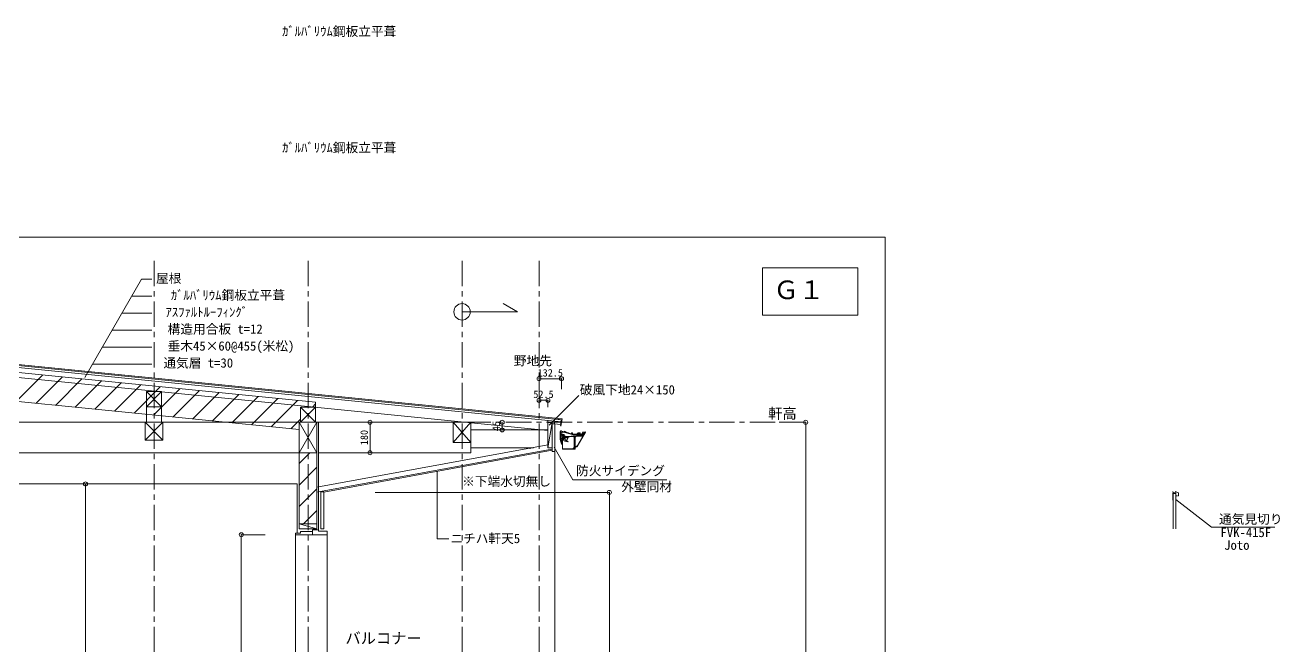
# Model space of a CAD drawing. Units: millimetres at full size, sheet at 1:30. Extents: x -5964 to 8248, y -4194 to 2001238.
# Drawn here: x 834 to 8248, y 1780 to 5443 of the extents above; entities that cross this region are included whole.
import ezdxf
from ezdxf.enums import TextEntityAlignment as Align

# ---------------------------------------------------------------- set-up
doc = ezdxf.new("R2010")
doc.units = ezdxf.units.MM
doc.header["$LTSCALE"] = 30
doc.header["$PDMODE"] = 32
doc.header["$PDSIZE"] = 24
doc.linetypes.add('CHAIN1', pattern=[8, 5, -1, 1, -1])
doc.linetypes.add('LONG_DASHED1', pattern=[7, 6, -1])
for name, color, linetype, lineweight in [('5-1_通り芯・通り番号', 1, 'Continuous', 9), ('5-2_梁・土台断面【黄', 3, 'Continuous', 20), ('5-3_仕上線【黄】', 4, 'Continuous', 5), ('5-4_下地【水色】', 4, 'Continuous', 5), ('5-5_サッシ・室内建具', 4, 'Continuous', 5), ('5-6', 4, 'Continuous', 5), ('5-A_文字', 7, 'Continuous', 13), ('5-F_寸法', 7, 'Continuous', 13), ('F-1_凡例（一般）', 6, 'Continuous', 13), ('F-F_図面枠（共通）', 7, 'Continuous', 13)]:
    doc.layers.add(name, color=color, linetype=linetype, lineweight=lineweight)
doc.styles.add('ＭＳ ゴシック', font='')
doc.styles.get('ＭＳ ゴシック').set_extended_font_data('MS Gothic')

msp = doc.modelspace()

# ---------------------------------------------------------------- linework, layer by layer
at = {"layer": '5-1_通り芯・通り番号', "linetype": 'CHAIN1'}
for p, q in [((1596.01, 4052.31), (1596.01, -3623.1)), ((2506.01, 4052.31), (2506.01, -3623.1)), ((3416.01, 4052.31), (3416.01, -3623.1)), ((3871.01, 4052.31), (3871.01, -3623.1)), ((-4964.42, 3099.21), (5289.04, 3099.21))]:
    msp.add_line(p, q, dxfattribs=at)
at = {"layer": '5-1_通り芯・通り番号'}
for p, q in [((2453.51, 3056.01), (-3933.41, 3694.7)), ((783.81, 3222.98), (939.13, 3378.29)), ((899.52, 3211.41), (1054.84, 3366.72)), ((1015.23, 3199.84), (1170.55, 3355.15)), ((1130.94, 3188.27), (1286.26, 3343.58)), ((1246.65, 3176.69), (1401.96, 3332.01)), ((1362.36, 3165.12), (1517.67, 3320.44)), ((1478.06, 3153.55), (1633.38, 3308.87)), ((1593.77, 3141.98), (1749.09, 3297.3)), ((1709.48, 3130.41), (1864.8, 3285.73)), ((1825.19, 3118.84), (1980.51, 3274.16)), ((1940.9, 3107.27), (2096.21, 3262.59)), ((1551.01, 3190.21), (1551.01, 3099.21)), ((1641.01, 3190.21), (1641.01, 3099.21)), ((2056.61, 3095.7), (2211.92, 3251.02)), ((2172.31, 3084.13), (2327.63, 3239.44)), ((2288.02, 3072.56), (2443.34, 3227.87)), ((2531.95, 3189.21), (2551.01, 3208.26)), ((2403.73, 3060.99), (2461.01, 3118.26)), ((-3811.49, 3099.21), (3363.51, 3099.21)), ((2567.51, 2470.21), (2567.51, 3099.21)), ((3363.51, 2979.21), (3468.51, 3099.21)), ((3363.51, 3099.21), (3468.51, 2979.21)), ((3468.51, 3054.21), (3923.51, 3054.21)), ((3923.51, 3044.21), (3923.51, 2977.9)), ((3468.51, 2979.21), (3468.51, 2919.21)), ((-3811.49, 2919.21), (2453.51, 2919.21)), ((2453.51, 2856.2), (2516.51, 2919.21)), ((2567.51, 2919.21), (3468.51, 2919.21)), ((3468.51, 2949.21), (3838.31, 2949.21)), ((3818.51, 2949.21), (3818.51, 2941.86)), ((2453.51, 2728.92), (2558.51, 2833.92)), ((2453.51, 2601.65), (2558.51, 2706.65)), ((2479.35, 2500.21), (2558.51, 2579.37))]:
    msp.add_line(p, q, dxfattribs=at)
msp.add_lwpolyline([(2551.01, 3189.21), (2551.01, 3217.11), (-3916.49, 3863.86)], dxfattribs=at)
at = {"layer": '5-2_梁・土台断面【黄'}
for p, q in [((4008.09, 3118.63), (-4001.72, 3919.61)), ((1641.01, 3190.21), (1551.01, 3280.21)), ((1641.01, 3280.21), (1551.01, 3190.21)), ((1641.01, 3280.21), (1641.01, 3190.21)), ((1641.01, 3190.21), (1551.01, 3190.21)), ((2551.01, 3099.21), (2461.01, 3189.21)), ((2551.01, 3189.21), (2461.01, 3099.21)), ((2551.01, 3189.21), (2551.01, 3099.21)), ((1543.51, 2994.21), (1648.51, 3099.21)), ((1543.51, 3099.21), (1648.51, 2994.21)), ((2453.51, 3099.21), (2453.51, 2919.21)), ((2453.51, 2919.21), (2558.51, 3099.21)), ((2551.01, 3099.21), (2461.01, 3099.21)), ((2558.51, 3099.21), (2558.51, 2919.21)), ((3468.51, 3099.21), (3363.51, 3099.21)), ((3363.51, 3099.21), (3363.51, 2979.21)), ((3947.51, 3090.05), (3947.51, 2947.61)), ((3963.51, 2927.61), (3963.51, 3090.05)), ((2558.51, 2919.21), (2453.51, 2919.21)), ((2453.51, 2919.21), (2558.51, 2919.21)), ((3948, 2935.31), (2598.53, 2687.42)), ((3947.51, 2957.61), (3947.51, 2927.61)), ((3963.51, 2927.61), (3947.51, 2927.61)), ((-1068.99, 2735.21), (2441.01, 2735.21)), ((2441.01, 2445.21), (2441.01, 2735.21))]:
    msp.add_line(p, q, dxfattribs=at)
for points in [[(1551.01, 3190.21), (1551.01, 3280.21), (1641.01, 3280.21)], [(2461.01, 3099.21), (2461.01, 3189.21), (2551.01, 3189.21)], [(2558.51, 3099.21), (2453.51, 3099.21), (2558.51, 2919.21)], [(3468.51, 3099.21), (3468.51, 2979.21), (3363.51, 2979.21)]]:
    msp.add_lwpolyline(points, dxfattribs=at)
msp.add_lwpolyline([(1543.51, 3099.21), (1648.51, 3099.21), (1648.51, 2994.21), (1543.51, 2994.21)], close=True, dxfattribs=at)
at = {"layer": '5-3_仕上線【黄】'}
for p, q in [((4003.51, 3114.07), (-3986.49, 3913.07)), ((4008.09, 3118.63), (3999.68, 3077)), ((3947.51, 3097.61), (3947.51, 3090.05)), ((3963.51, 3090.05), (3947.51, 3090.05)), ((3995.57, 3044.04), (3995.57, 2996.04)), ((3995.57, 3044.04), (3996.87, 3044.04)), ((3996.87, 3048.54), (4003.76, 3047.94)), ((3996.87, 2993.54), (3996.87, 3048.54)), ((3999.68, 3077), (3997.04, 3082.25)), ((4001.37, 3113.39), (3998.98, 3101.57)), ((4004.67, 3020.21), (4004.67, 3046.94)), ((4004.67, 3040.54), (4004.97, 3040.54)), ((4004.97, 3040.54), (4005.17, 3040.34)), ((4005.17, 3034.74), (4005.17, 3040.34)), ((4005.39, 3046.8), (4019.78, 3045.54)), ((4011.19, 3040.77), (4022.56, 3039.77)), ((4019.78, 3045.54), (4020.44, 3046.68)), ((4021.37, 3046.43), (4021.37, 3045.29)), ((4029.61, 3042.6), (4029.61, 3042.6)), ((4096.88, 2955.69), (4146.22, 3041.15)), ((4124.71, 3035.39), (4127.13, 3039.6)), ((4142.72, 3041.39), (4127.91, 3040.09)), ((4136.16, 3039.81), (4128.52, 3039.14)), ((4133.94, 3032.38), (4138.08, 3039.55)), ((4138.74, 3039.82), (4138.02, 3038.57)), ((4138.74, 3039.82), (4138.74, 3039.82)), ((4142.81, 3040.39), (4138.86, 3040.05)), ((4139.13, 3040.06), (4140.65, 3040.2)), ((4139.13, 3040.06), (4139.13, 3040.06)), ((4140.65, 3040.2), (4140.65, 3040.2)), ((4141.16, 3039.87), (4141.16, 3039.87)), ((4141.16, 3039.87), (4142.01, 3037.52)), ((4142.9, 3041.59), (4142.9, 3042.13)), ((4145.89, 3041.67), (4143.14, 3042.32)), ((3996.87, 2996.04), (3995.57, 2996.04)), ((3996.87, 2993.54), (3998.06, 2989.06)), ((3998.06, 2989.06), (4000.85, 2978.54)), ((4000.88, 2978.54), (4000.85, 2978.54)), ((4002.94, 2970.69), (4000.85, 2978.54)), ((4001.07, 2978.54), (4000.88, 2978.54)), ((4002.07, 3016.15), (4002.07, 2979.54)), ((4002.07, 3005.54), (4002.37, 3005.54)), ((4002.37, 3005.54), (4002.57, 3005.34)), ((4008.17, 2984.46), (4002.38, 2999.55)), ((4002.57, 2999.74), (4002.57, 3005.34)), ((4007.37, 2983.94), (4003.07, 2983.94)), ((4003.87, 2981.94), (4003.07, 2981.94)), ((4004.67, 3019.74), (4003.13, 3018.44)), ((4007.37, 2969.94), (4003.9, 2969.94)), ((4004.67, 3030.74), (4004.97, 3030.74)), ((4004.97, 3030.74), (4005.17, 3030.54)), ((4005.17, 3022.54), (4005.17, 3030.54)), ((4006.37, 2979.44), (4006.37, 2969.94)), ((4017.37, 3026.24), (4006.67, 3026.24)), ((4014.37, 3020.74), (4007.99, 3020.74)), ((4008.37, 2983.39), (4008.37, 2970.94)), ((4008.57, 3012.86), (4008.57, 2941.74)), ((4008.57, 3012.86), (4008.57, 2941.69)), ((4008.68, 3013.31), (4010.62, 3017.19)), ((4009.57, 3012.62), (4009.57, 3009.24)), ((4009.57, 3006.24), (4009.57, 2943.74)), ((4009.68, 3013.07), (4011.23, 3016.19)), ((4014.57, 3008.24), (4010.57, 3008.24)), ((4013.87, 3007.24), (4010.57, 3007.24)), ((4013.87, 3007.24), (4010.62, 3007.24)), ((4010.87, 3006.74), (4010.87, 3006.2)), ((4010.87, 3006.74), (4010.87, 3006.74)), ((4017.31, 2992.61), (4011.3, 3004.39)), ((4013.37, 3007.24), (4011.37, 3007.24)), ((4011.37, 3007.24), (4011.37, 3007.24)), ((4015.57, 3017.74), (4011.51, 3017.74)), ((4014.57, 3016.74), (4012.13, 3016.74)), ((4013.37, 3007.24), (4013.37, 3007.24)), ((4013.87, 3006.74), (4013.87, 3006.24)), ((4014.07, 3007.04), (4014.07, 3006.24)), ((4014.07, 3007.04), (4014.07, 3006.24)), ((4014.37, 3020.74), (4014.37, 3020.74)), ((4016.07, 3005.74), (4014.57, 3005.74)), ((4016.07, 3005.74), (4014.57, 3005.74)), ((4014.87, 3005.24), (4017.37, 3005.24)), ((4015.57, 3015.74), (4015.57, 3009.24)), ((4017.37, 2999.24), (4015.77, 2999.24)), ((4016.57, 3016.74), (4016.57, 3006.24)), ((4017.31, 2992.61), (4017.3, 2992.63)), ((4018.37, 3006.24), (4018.37, 3016.74)), ((4022.37, 3009.61), (4022.37, 3004.24)), ((4023.37, 3020.24), (4023.37, 3018.73)), ((4041.16, 2982.79), (4023.63, 2987.49)), ((4023.68, 2987.48), (4023.65, 2987.48)), ((4078.36, 3014.45), (4024.26, 3011.61)), ((4025.37, 2994.82), (4025.37, 3007.27)), ((4025.37, 3007.27), (4025.37, 3007.27)), ((4025.37, 2994.82), (4025.37, 2994.82)), ((4029.88, 2991.44), (4026.52, 2993.01)), ((4026.52, 2993.01), (4026.52, 2993.01)), ((4124.88, 3020.89), (4026.53, 3015.74)), ((4027.26, 3009.27), (4037.4, 3009.8)), ((4027.26, 3009.27), (4027.26, 3009.27)), ((4029.88, 2991.44), (4029.88, 2991.44)), ((4032.53, 2992.41), (4032.53, 2992.41)), ((4039.32, 3006.96), (4032.54, 2992.41)), ((4044.8, 3011.63), (4035.25, 2991.14)), ((4036.22, 2988.49), (4042.38, 2985.61)), ((4037.4, 3009.8), (4037.4, 3009.8)), ((4039.32, 3006.96), (4039.32, 3006.96)), ((4041.16, 2982.79), (4041.16, 2982.79)), ((4042.63, 2984.95), (4041.75, 2983.06)), ((4044.8, 3011.63), (4044.81, 3011.63)), ((4046.51, 3012.78), (4046.51, 3012.78)), ((4059.96, 3031.98), (4059.96, 3031.98)), ((4061.49, 3032.88), (4061.49, 3033.75)), ((4061.49, 3032.88), (4061.49, 3032.88)), ((4064.49, 3033.75), (4064.49, 3033.75)), ((4064.49, 3033.75), (4064.49, 3031.92)), ((4064.49, 3031.92), (4064.49, 3031.92)), ((4065, 3030.99), (4065, 3030.99)), ((4068.12, 3033.7), (4065.08, 3034.24)), ((4065.34, 3034.14), (4065.34, 3034.14)), ((4065.59, 3037.19), (4067.64, 3036.83)), ((4067.64, 3036.83), (4067.64, 3036.83)), ((4068.12, 3033.7), (4068.12, 3033.7)), ((4069.29, 3034.87), (4069.29, 3034.69)), ((4069.29, 3034.69), (4069.29, 3034.69)), ((4074.86, 3014.26), (4074.86, 3014.26)), ((4078.01, 3011.27), (4078.01, 2949.84)), ((4078.01, 3011.27), (4078.01, 3011.27)), ((4125.71, 3016.93), (4078.36, 3014.45)), ((4081.51, 3011.45), (4081.51, 2954.8)), ((4084.51, 3011.92), (4084.51, 3011.93)), ((4084.51, 3011.92), (4084.51, 2954.8)), ((4087.35, 3014.92), (4087.35, 3014.92)), ((4095.37, 3029.04), (4087.42, 3029.04)), ((4127.88, 3025.04), (4087.42, 3025.04)), ((4095.37, 3029.04), (4095.37, 3029.04)), ((4106.49, 3029.04), (4095.37, 3029.04)), ((4096.37, 3030.04), (4096.37, 3030.8)), ((4100.34, 2963.69), (4143.76, 3038.9)), ((4103.37, 3032.54), (4101.62, 3032.54)), ((4103.37, 3032.04), (4103.37, 3032.54)), ((4106.49, 3029.04), (4106.49, 3029.54)), ((4106.49, 3029.04), (4131.59, 3029.04)), ((4108.25, 3032.54), (4107.49, 3032.54)), ((4107.77, 3030.5), (4112.46, 3029.16)), ((4113.29, 3029.04), (4113.28, 3029.04)), ((4131.85, 3030.12), (4125.07, 3034.03)), ((4125.71, 3016.93), (4125.71, 3016.93)), ((4126.07, 3035.76), (4127.74, 3038.65)), ((4131.2, 3031.64), (4126.44, 3034.39)), ((4128.64, 3023.4), (4127.73, 3022.31)), ((4137.5, 3028.51), (4129.27, 3018.71)), ((4129.27, 3018.71), (4129.27, 3018.71)), ((4130.55, 3029.04), (4130.55, 3020.22)), ((4131.6, 3029.04), (4131.6, 3029.04)), ((4132.57, 3032.01), (4136.64, 3039.06)), ((4134.86, 3031.69), (4132.97, 3030.2)), ((4134.85, 3031.85), (4133.94, 3032.38)), ((4139.24, 3037.29), (4135.93, 3031.54)), ((4137.5, 3028.51), (4137.5, 3028.51)), ((4138.02, 3038.57), (4139.06, 3037.97)), ((4141.87, 3035.83), (4138.3, 3029.65)), ((4138.3, 3029.65), (4138.3, 3029.65)), ((4082.67, 2940.74), (4009.57, 2940.74)), ((4080.2, 2941.74), (4011.57, 2941.74)), ((4073.57, 2946.84), (4073.57, 2946.84)), ((4077.62, 2946.84), (4073.57, 2946.84)), ((4074.57, 2943.84), (4074.57, 2943.84)), ((4078.45, 2943.84), (4074.57, 2943.84)), ((4075.02, 2946.84), (4075.02, 2946.84)), ((4078.01, 2949.84), (4078.01, 2949.84)), ((4078.45, 2943.84), (4078.45, 2943.84)), ((4081.38, 2953.47), (4080.57, 2949.27)), ((4083.14, 2944.17), (4085.16, 2954.57)), ((4084.33, 2952.9), (4083.35, 2947.88)), ((4083.65, 2941.55), (4086.15, 2954.38)), ((4084.51, 2954.8), (4084.51, 2954.8)), ((4087.35, 2956.19), (4087.13, 2956.19)), ((4096.01, 2955.19), (4087.13, 2955.19)), ((2558.51, 2500.21), (2453.51, 2500.21)), ((2558.51, 2470.21), (2453.51, 2500.21)), ((2558.51, 2470.21), (2453.51, 2470.21))]:
    msp.add_line(p, q, dxfattribs=at)
at = {"layer": '5-3_仕上線【黄】', "linetype": 'LONG_DASHED1'}
for p, q in [((4006.97, 3037.54), (3993.41, 3037.54)), ((4006.97, 3026.54), (3993.41, 3026.54)), ((4003.79, 3002.54), (3993.41, 3002.54))]:
    msp.add_line(p, q, dxfattribs=at)
at = {"layer": '5-3_仕上線【黄】', "color": 3, "lineweight": 20}
for p, q in [((2598.51, 2470.21), (2598.51, 2689.1)), ((7632.3, 2470.21), (7632.3, 2678.64)), ((2567.51, 2484.21), (2567.51, 2457.21))]:
    msp.add_line(p, q, dxfattribs=at)
at = {"layer": '5-3_仕上線【黄】', "color": 7, "lineweight": 13}
for p, q in [((2531.51, 2465.21), (2531.51, 2435.21)), ((2531.51, 2465.21), (2567.51, 2465.21)), ((2431.51, 2445.21), (2431.51, 2435.21)), ((2531.51, 2435.21), (2431.51, 2435.21)), ((2531.51, 2435.21), (2619.51, 2435.21))]:
    msp.add_line(p, q, dxfattribs=at)
at = {"layer": '5-3_仕上線【黄】'}
for points in [[(3980.93, 3116.7), (4003.04, 3114.15), (3998.41, 3086.34), (3961.56, 3090.26), (3963.37, 3104.11), (3974.99, 3102.88)], [(4020.44, 3046.68), (4020.56, 3046.82), (4020.74, 3046.91), (4020.93, 3046.93), (4021.11, 3046.87), (4021.26, 3046.74), (4021.35, 3046.57), (4021.37, 3046.43)], [(4002.57, 2999.74), (4002.37, 2999.54), (4002.07, 2999.54)], [(4005.17, 3034.74), (4004.97, 3034.54), (4004.67, 3034.54)], [(4005.17, 3022.54), (4004.97, 3022.34), (4004.67, 3022.34)], [(4061.49, 3033.75), (4061.53, 3034.27), (4061.65, 3034.79), (4061.84, 3035.27), (4062.1, 3035.73), (4062.43, 3036.13), (4062.81, 3036.49), (4063.21, 3036.76), (4063.68, 3036.99), (4064.13, 3037.14), (4064.6, 3037.22), (4065.07, 3037.25), (4065.55, 3037.2), (4065.59, 3037.19)], [(4064.49, 3033.75), (4064.53, 3033.94), (4064.64, 3034.1), (4064.8, 3034.21), (4064.99, 3034.25), (4065.08, 3034.24)], [(4067.64, 3036.83), (4068.02, 3036.73), (4068.37, 3036.55), (4068.68, 3036.31), (4068.93, 3036.01), (4069.12, 3035.67), (4069.24, 3035.3), (4069.29, 3034.91), (4069.29, 3034.87)], [(4069.29, 3034.69), (4069.25, 3034.42), (4069.15, 3034.17), (4068.98, 3033.96), (4068.75, 3033.8), (4068.5, 3033.71), (4068.23, 3033.69), (4068.12, 3033.7)], [(4096.37, 3030.8), (4096.41, 3031.44), (4096.53, 3032.07), (4096.72, 3032.69), (4096.99, 3033.27), (4097.33, 3033.82), (4097.68, 3034.27), (4098.09, 3034.68), (4098.54, 3035.05), (4099.03, 3035.36), (4099.55, 3035.62), (4100.15, 3035.83), (4100.78, 3035.98), (4101.42, 3036.04), (4113.37, 3036.04)]]:
    msp.add_lwpolyline(points, dxfattribs=at)
at = {"layer": '5-3_仕上線【黄】', "color": 7, "lineweight": 13}
for points in [[(2531.51, 2455.21), (2461.51, 2455.21), (2461.51, 2445.21), (2431.51, 2445.21)], [(2567.51, 2457.21), (2619.51, 2457.21), (2619.51, 2435.21)]]:
    msp.add_lwpolyline(points, dxfattribs=at)
at = {"layer": '5-3_仕上線【黄】'}
for centre, radius, start, end in [((4003.67, 3046.94), 1, 0, 85), ((4005.48, 3047.79), 1, 205.12599, 265), ((4010.67, 3034.79), 6, 85, 156.44356), ((4016.28, 3015.73), 30, 63.59895, 80.22794), ((4020.38, 3014.87), 25, 65.05988, 85), ((4087.42, 3159.04), 130, 243.59898, 257.95038), ((4128, 3039.1), 1, 95, 150.00002), ((4136.21, 3039.31), 0.5, 330.00003, 95.00003), ((4138.94, 3039.05), 1, 95.00002, 150.00003), ((4139.17, 3039.57), 0.5, 95, 150.00002), ((4140.69, 3039.7), 0.5, 20, 95), ((4142.7, 3041.59), 0.2, 275, 0), ((4142.9, 3039.4), 1, 330.00003, 95.00003), ((4143.1, 3042.13), 0.2, 76.55324, 180), ((4145.92, 3041.32), 0.346, 330.18428, 94.99059), ((4001.07, 2979.54), 1, 270, 0), ((4005.07, 3016.15), 3, 130.23637, 180), ((4003.07, 2984.94), 1, 180, 270), ((4003.07, 2980.94), 1, 90, 180), ((4003.9, 2970.94), 1, 194.86662, 270), ((4003.87, 2979.44), 2.5, 0, 90), ((4003.67, 3020.21), 1, 310.23637, 0), ((4007.99, 3014.74), 6, 90, 123.55731), ((4006.67, 3028.24), 2, 221.40962, 270), ((4007.37, 2982.94), 1, 0, 90), ((4007.37, 2970.94), 1, 270, 0), ((4005.37, 2983.39), 3, 0.00002, 21.00002), ((4009.57, 3012.86), 1, 153.43495, 180), ((4009.57, 3012.86), 1, 153.43495, 180), ((4010.57, 3012.62), 1, 153.43504, 180), ((4010.57, 3009.24), 1, 180, 270), ((4010.57, 3006.24), 1, 90, 180), ((4011.51, 3016.74), 1, 90.00002, 153.43495), ((4011.37, 3006.74), 0.5, 90, 180), ((4014.87, 3006.2), 4, 180, 207), ((4012.13, 3015.74), 1, 90, 153.43504), ((4015.77, 3002.24), 3, 207, 270), ((4013.37, 3006.74), 0.5, 0, 90), ((4013.87, 3007.04), 0.2, 0, 90), ((4013.87, 3007.04), 0.2, 0, 90), ((4014.87, 3006.24), 1, 180, 270), ((4014.57, 3006.24), 0.5, 180, 270), ((4014.57, 3006.24), 0.5, 180, 270), ((4014.37, 3016.74), 4, 0, 90), ((4014.57, 3015.74), 1, 0, 90), ((4014.57, 3009.24), 1, 270, 0), ((4015.57, 3016.74), 1, 0, 90), ((4016.07, 3006.24), 0.5, 270, 0), ((4016.07, 3006.24), 0.5, 270, 0), ((4026.22, 2997.15), 10, 207, 255), ((4017.37, 3020.24), 6, 0, 90), ((4017.37, 3006.24), 1, 270, 0), ((4017.37, 3004.24), 5, 270, 0), ((4024.37, 3009.61), 2, 93, 180), ((4026.37, 3018.73), 3, 180, 273), ((4027.37, 3007.27), 2, 93, 180), ((4027.37, 2994.82), 2, 180, 245.00005), ((4030.72, 2993.26), 2, 245.00005, 335), ((4087.42, 3159.04), 134, 245.05988, 270), ((4037.07, 2990.3), 2, 155, 244.99997), ((4037.5, 3007.8), 2, 335, 93), ((4041.29, 2983.27), 0.5, 255, 335.00018), ((4042.17, 2985.16), 0.5, 335.0002, 64.99998), ((4046.62, 3010.78), 2, 93, 155), ((4060.49, 3032.88), 1, 257.95038, 0), ((4087.42, 3159.04), 130, 257.95038, 270), ((4065.49, 3031.92), 1, 180, 260.21227), ((4075.01, 3011.27), 3, 0, 93), ((4078.51, 3011.45), 3, 0, 93), ((4087.51, 3011.92), 3, 93, 180), ((4095.37, 3030.04), 1, 270, 0), ((4101.62, 3030.79), 1.75, 90, 270), ((4104.37, 3032.04), 1, 180, 321.31781), ((4107.49, 3029.54), 3, 90, 141.31783), ((4107.49, 3029.54), 1, 74, 180), ((4108.25, 3039.54), 7, 270, 322.02013), ((4113.29, 3032.04), 3, 254, 270), ((4113.37, 3035.54), 0.5, 322.02013, 90), ((4125.57, 3034.89), 1, 150, 240), ((4124.67, 3024.88), 4, 273, 320), ((4125.44, 3021.92), 5, 273, 320), ((4126.94, 3035.26), 1, 150.00003, 240), ((4128.61, 3038.15), 1, 95.00002, 150.00003), ((4127.88, 3024.04), 1, 320, 90), ((4131.7, 3032.51), 1, 240, 330.00002), ((4131.59, 3034.04), 5, 270, 330), ((4132.35, 3030.98), 1, 240, 308.19861), ((4134.8, 3031.76), 0.1, 308.19859, 60.00002), ((4131.37, 3033.65), 8, 320, 330), ((4138.81, 3037.54), 0.5, 330, 60.00002), ((4140.14, 3036.83), 2, 330, 20), ((4009.57, 2941.74), 1, 180, 270), ((4011.57, 2943.74), 2, 180, 270), ((4073.57, 2945.84), 1, 90, 180), ((4074.57, 2945.84), 2, 180, 270), ((4075.01, 2949.84), 3, 270, 0), ((4077.62, 2949.84), 3, 270, 349), ((4078.45, 2948.84), 5, 270, 349), ((4080.2, 2944.74), 3, 270, 349), ((4074.51, 2954.8), 7, 349, 0), ((4082.67, 2941.74), 1, 270, 349), ((4074.51, 2954.8), 10, 349, 0), ((4087.13, 2954.19), 2, 90, 169.00002), ((4087.13, 2954.19), 1, 90, 169.00002), ((4087.35, 2971.19), 15, 270, 330), ((4096.01, 2956.19), 1, 270, 330)]:
    msp.add_arc(centre, radius, start, end, dxfattribs=at)
at = {"layer": '5-4_下地【水色】'}
for p, q in [((4003.51, 3102.01), (-3986.49, 3901.01)), ((3923.51, 3049.71), (-3916.49, 3833.71)), ((2453.51, 2470.21), (2453.51, 3099.21)), ((2558.51, 2470.21), (2558.51, 3099.21)), ((2558.51, 2716.89), (3923.51, 2966.77)), ((3946.91, 2941.21), (2558.51, 2686.17)), ((3963.51, -2706.02), (3963.51, 2927.61))]:
    msp.add_line(p, q, dxfattribs=at)
at = {"layer": '5-5_サッシ・室内建具'}
for p, q in [((2431.51, 2435.21), (2431.51, 635.21)), ((2619.51, 2435.21), (2619.51, 625.21))]:
    msp.add_line(p, q, dxfattribs=at)
at = {"layer": '5-6'}
for p, q in [((3923.51, 3110.01), (3923.51, 2947.61)), ((3947.51, 3097.61), (3923.51, 3097.61)), ((3947.51, 3097.61), (3923.51, 2947.61)), ((3947.51, 2947.61), (3923.51, 2947.61))]:
    msp.add_line(p, q, dxfattribs=at)
at = {"layer": '5-A_文字'}
for p, q in [((1186.95, 3363.18), (1521.61, 3942.84)), ((1582.7, 3942.84), (1521.61, 3942.84)), ((1582.7, 3842.84), (1463.88, 3842.84)), ((1582.7, 3742.84), (1406.14, 3742.84)), ((1582.7, 3642.84), (1348.41, 3642.84)), ((1582.7, 3542.84), (1290.67, 3542.84)), ((1582.7, 3442.84), (1232.94, 3442.84)), ((3930.57, 3081.5), (4106.4, 3257.33)), ((3269.04, 2810.51), (3269.04, 2410.47)), ((7615.11, 2639.09), (7615.11, 2682.09)), ((7616.3, 2685.21), (7615.46, 2689.75)), ((7649.11, 2664.09), (7649.11, 2682.09)), ((7639.81, 2664.09), (7633.11, 2664.09)), ((7842.86, 2479.25), (7633.52, 2642.56)), ((7649.11, 2664.09), (7642.76, 2664.09)), ((2598.51, 2470.21), (2582.51, 2470.21)), ((8217.4, 2479.25), (7842.86, 2479.25)), ((3269.04, 2410.47), (3338.23, 2410.47))]:
    msp.add_line(p, q, dxfattribs=at)
for points in [[(3416.01, 3750.87), (3743.85, 3750.87), (3659.1, 3799.8)], [(3959.56, 2951.76), (4070.45, 2759.68), (4625.21, 2759.68)], [(7633.11, 2664.09), (7633.11, 2682.09), (7615.11, 2682.09)], [(7649.11, 2682.09), (7631.66, 2689.97), (7636.4, 2686.82)]]:
    msp.add_lwpolyline(points, dxfattribs=at)
msp.add_circle((3416.01, 3750.87), 48.39, dxfattribs=at)
at = {"layer": '5-F_寸法'}
for p, q in [((3871.01, 3355.99), (4003.51, 3355.99)), ((3871.01, 3355.99), (3871.01, 3295.17)), ((4003.51, 3355.99), (4003.51, 3295.17)), ((3871.01, 3229.36), (3923.51, 3229.36)), ((3871.01, 3229.36), (3871.01, 3189.06)), ((3923.51, 3229.36), (3923.51, 3189.06)), ((4003.51, 3114.07), (4003.51, 3102.01)), ((2872.52, 3099.21), (2872.52, 2919.21)), ((3652.72, 3099.21), (3652.72, 3054.21)), ((5446.03, 3099.21), (5289.04, 3099.21)), ((5446.03, 3099.21), (5446.03, 299.21)), ((1191.29, 2735.21), (1191.29, 335.21)), ((2582.51, 2689.1), (2598.51, 2689.1)), ((2582.51, 2470.21), (2582.51, 2689.1)), ((4286.12, 2685.21), (2903.18, 2685.21)), ((4286.12, 2685.21), (4286.12, 335.21)), ((7616.3, 2678.64), (7632.3, 2678.64)), ((7616.3, 2470.21), (7616.3, 2678.64)), ((2111.61, 635.21), (2111.61, 2435.21)), ((2111.61, 2435.21), (2253.33, 2435.21))]:
    msp.add_line(p, q, dxfattribs=at)
for p in [(3871.01, 3355.99), (4003.51, 3355.99), (3871.01, 3229.36), (3923.51, 3229.36), (2872.52, 3099.21), (3652.72, 3099.21), (3652.72, 3054.21), (5446.03, 3099.21), (2872.52, 2919.21), (1191.29, 2735.21), (4286.12, 2685.21), (2111.61, 2435.21)]:
    msp.add_point(p, dxfattribs=at)
at = {"layer": 'F-1_凡例（一般）'}
for p, q in [((5754.79, 4010.01), (5190.78, 4010.01)), ((5190.78, 4010.01), (5190.78, 3731.91))]:
    msp.add_line(p, q, dxfattribs=at)
msp.add_lwpolyline([(5190.78, 3731.91), (5754.79, 3731.91), (5754.79, 4010.01)], dxfattribs=at)
at = {"layer": 'F-F_図面枠（共通）'}
for p, q in [((-5963.96, 4190.66), (5916.04, 4190.66)), ((5916.04, 4190.66), (5916.04, -4194.34))]:
    msp.add_line(p, q, dxfattribs=at)

# ---------------------------------------------------------------- texts
at = {"layer": '5-A_文字', "style": 'ＭＳ ゴシック'}
for s, height, p in [('ｶﾞﾙﾊﾞﾘｳﾑ鋼板立平葺', 54.99, (2352.46, 5362.46)), ('ｶﾞﾙﾊﾞﾘｳﾑ鋼板立平葺', 54.99, (2352.46, 4675.88)), ('屋根', 54.99, (1607.7, 3905.34)), ('ｶﾞﾙﾊﾞﾘｳﾑ鋼板立平葺', 54.99, (1695.2, 3805.34)), ('ｱｽﾌｧﾙﾄﾙｰﾌｨﾝｸﾞ', 54.99, (1663.95, 3705.34)), ('構造用合板 t=12', 54.99, (1676.45, 3605.34)), ('垂木45×60@455(米松)', 54.99, (1676.45, 3505.34)), ('通気層 t=30', 54.99, (1651.45, 3405.34)), ('破風下地24×150', 54.99, (4111.73, 3246.93)), ('軒高', 61.58, (5224.89, 3101.75)), ('防火サイデング', 54.99, (4089.39, 2769.37)), ('※下端水切無し', 54.99, (3416.45, 2706.9)), ('外壁同材', 54.99, (4356.39, 2675.42)), ('通気見切り', 54.99, (7888.35, 2483.89)), ('ニチハ軒天5', 54.99, (3346.88, 2369.39)), ('FVK-415F', 54.99, (7896.74, 2405.03)), ('Joto', 54.99, (7918.68, 2330.15)), ('バルコナー', 65.98, (2727.1, 1772.13))]:
    msp.add_text(s, height=height, dxfattribs=at).set_placement(p, align=Align.BOTTOM_LEFT)
at = {"layer": '5-F_寸法', "style": 'ＭＳ ゴシック'}
for s, height, p in [('野地先', 54.99, (3721.94, 3418.5)), ('132.5', 43.99, (3862.26, 3355.99)), ('52.5', 43.99, (3837.26, 3229.36))]:
    msp.add_text(s, height=height, dxfattribs=at).set_placement(p, align=Align.BOTTOM_LEFT)
for s, p in [('180', (2872.52, 2964.21)), ('45', (3652.72, 3046.71))]:
    msp.add_text(s, height=43.99, rotation=90, dxfattribs=at).set_placement(p, align=Align.BOTTOM_LEFT)
at = {"layer": 'F-1_凡例（一般）', "style": 'ＭＳ ゴシック'}
msp.add_text('Ｇ１', height=110, dxfattribs=at).set_placement((5255.21, 3792.89), align=Align.BOTTOM_LEFT)

doc.saveas('drawing.dxf')
